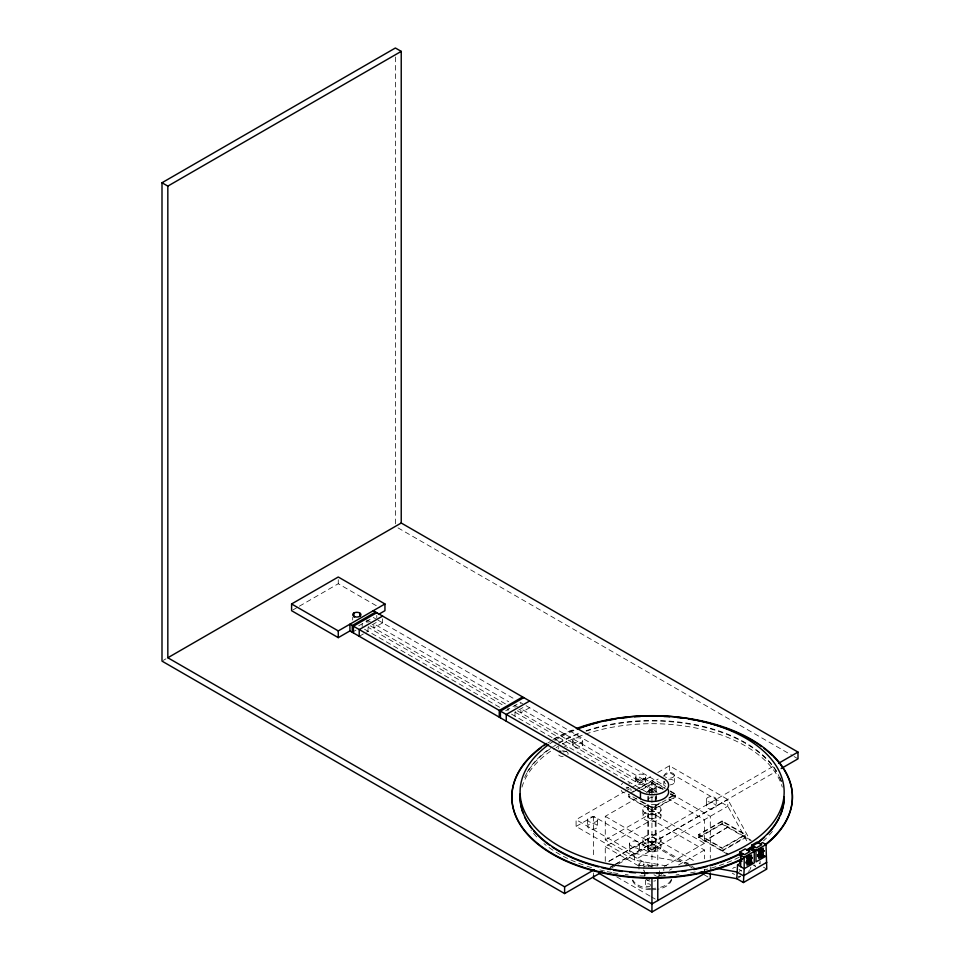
<?xml version="1.0" encoding="UTF-8"?>
<svg xmlns="http://www.w3.org/2000/svg" width="960" height="960" viewBox="0 0 960 960"><rect width="100%" height="100%" fill="white"/><g stroke="black" fill="none" stroke-linecap="round" stroke-linejoin="round"><path stroke-width="0.72" stroke-dasharray="4.8 3.6" d="M163.296 660.372L165.888 658.872M292.884 609.948L298.068 606.948M299.364 606.204L338.268 583.74L379.752 607.704M358.692 625.848L371.52 618.444M352.272 632.256L356.016 630.084M376.188 622.488L367.968 627.228L504.12 705.84M359.22 636.324L368.028 631.248L368.028 627.204M382.608 622.824L373.8 627.9L373.86 623.832L508.656 701.724M505.668 710.772L518.508 703.368L520.848 703.368M515.004 716.172L515.004 712.128L523.176 707.412M643.38 778.152L643.38 779.496L637.548 782.868L637.548 781.524L643.38 778.152L663.804 789.948M666.6 865.956L634.44 860.124L576.084 826.428L576.084 819.696L624.06 792M625.356 791.244L630.552 788.256M631.848 787.5L652.596 775.524M657.78 772.536L669.444 765.792L727.8 799.488L750.072 840.132M630.084 793.236L633.972 790.992M635.268 790.248L652.128 780.516L665.1 787.992M632.676 792.276L637.872 789.288M639.168 788.532L652.128 781.044L665.1 788.532M576.084 826.428L593.592 816.324L651.948 850.008L651.948 870.972M688.248 865.584L651.948 844.62L651.948 782.64L658.2 779.028M663.192 776.136L669.444 772.536L727.8 806.22L747.912 842.94M637.872 791.436L652.128 783.204M628.788 793.98L628.788 797.22L633.972 794.22M641.76 789.732L652.128 783.744L662.508 789.732M651.372 866.532L605.268 839.904L605.268 816.324L636.384 798.36M646.752 792.372L651.948 789.372L657.072 792.336M641.76 801.468L652.128 807.456L662.508 801.468M668.988 797.724L675.468 793.98L675.468 797.22L652.128 810.696L628.788 797.22M605.268 839.904L651.948 812.952L704.46 843.276L704.46 819.696L668.592 798.984M605.268 861.384L605.268 846.648L651.948 819.696L704.46 850.02L704.46 858.852M608.688 861.372L773.364 766.296M609.156 861.24L651.948 836.544L694.728 861.24M609.984 867.36L613.884 865.116M615.18 864.372L775.956 771.54M610.452 867.228L614.34 864.984M615.636 864.24L727.8 799.488L727.8 806.22L634.44 860.124L634.44 853.38L576.084 819.696M611.748 867.828L616.932 864.84M618.228 864.084L651.948 844.62M727.98 854.484L698.808 837.648L698.808 834.408L722.148 820.932L745.488 834.408L745.488 837.648L722.148 851.124L722.148 847.884L745.488 834.408M698.808 837.648L722.148 824.172L750.024 840.264M664.26 866.484L704.46 843.276M657.78 876.96L661.668 874.716M669.444 870.228L672.036 868.728M678.528 864.984L704.46 850.02M722.148 850.584L745.488 837.108M736.788 878.7L740.676 876.456M634.44 853.38L688.536 863.208M397.992 527.868L792.804 755.82M794.112 756.564L798 758.82M373.272 617.436L375.612 618.78M377.94 620.124L514.812 699.216M519.996 702.204L522.6 703.704M526.092 705.72L663.804 785.232A16.5 9.528 0 0 1 665.652 786.504M670.284 790.992L675.468 793.98M670.284 791.532L675.468 794.52L652.128 807.996L628.788 794.52M651.948 782.64L663.612 789.372M671.388 793.872L710.292 816.324L710.292 858.252M670.284 793.692L675.468 796.68L652.128 810.156L628.788 796.68M751.32 840.48L722.148 823.632L698.808 837.108L727.98 853.944M670.284 794.22L675.468 797.22M370.356 621.816L368.028 620.46L368.028 624.504M517.344 706.74L515.004 705.384L515.004 709.428M643.38 779.496L520.848 708.756L520.848 712.8L529.596 707.748L529.596 705.048M370.356 625.848L506.064 704.268M517.344 710.772L655.044 790.284L655.044 784.884A4.128 2.388 0 0 1 655.044 788.256A4.128 2.388 0 0 1 649.212 788.256L637.548 781.524M515.004 712.128L637.548 782.868M364.524 629.22L500.232 707.628M511.512 714.144L649.212 793.644L649.212 788.256M763.452 867.156L766.776 869.076M753.228 865.056L755.556 866.4A3.3 1.908 -60 0 1 754.872 864.888M698.808 834.408L722.148 847.884M739.02 869.448L741.36 870.792M732.216 873.144L734.556 874.488M605.268 816.324L690.372 865.464M691.644 866.196L694.212 867.684M689.544 866.34L692.136 867.828M703.812 874.572L710.292 878.316M605.268 846.648L639.852 866.616M653.94 874.74L656.496 876.228M616.788 876.888L650.088 896.112M651.372 896.844L655.212 899.064M760.128 861.192L760.128 863.88M722.148 820.932L722.148 824.172M716.232 799.26L716.232 805.992M710.292 867.228L710.292 870.228M706.356 799.704L706.356 806.448M704.46 869.172L704.46 873.6M664.908 776.472A4.956 2.856 0 0 1 668.7 772.5A4.956 2.856 0 0 1 674.364 775.644L674.364 782.376M669.444 765.792L669.444 772.536M663.804 781.188L663.804 785.232M663.816 868.008L663.816 870.708M661.02 809.712A9.072 5.244 0 0 1 647.22 814.068A9.072 5.244 0 0 1 647.592 804.984A9.072 5.244 0 0 1 661.02 809.712L661.02 816.456A9.072 5.244 0 0 1 647.22 820.8A9.072 5.244 0 0 1 647.592 811.728A9.072 5.244 0 0 1 661.02 816.456M661.02 840.036A9.072 5.244 0 0 1 647.22 844.38A9.072 5.244 0 0 1 647.592 835.308A9.072 5.244 0 0 1 661.02 840.036L661.02 846.768A9.072 5.244 0 0 1 647.22 851.124A9.072 5.244 0 0 1 647.592 842.052A9.072 5.244 0 0 1 661.02 846.768M659.364 875.616L659.364 870.228A7.428 4.284 0 0 1 659.112 871.332M657.78 846.648L657.78 865.8M656.256 786.576L656.256 791.964A4.128 2.388 0 0 0 652.128 789.588A4.128 2.388 0 0 0 648 791.964M656.256 794.52L656.256 798.564M656.064 796.536L656.064 849.396A4.128 2.388 0 0 1 649.8 851.376A4.128 2.388 0 0 1 649.968 847.248A4.128 2.388 0 0 1 656.064 849.396M655.248 796.524L655.248 849.384A3.3 1.908 0 0 1 650.22 850.968A3.3 1.908 0 0 1 650.364 847.668A3.3 1.908 0 0 1 655.248 849.384M652.128 780.516L652.128 783.744M652.128 807.456L652.128 810.696M648.648 796.428L648.648 849.3M647.82 796.416L647.82 849.288M645.708 776.976A4.956 2.856 0 0 1 638.28 779.448A4.956 2.856 0 0 1 638.28 774.492A4.956 2.856 0 0 1 645.708 776.976L645.708 781.716A4.956 2.856 0 0 1 638.28 784.164A4.956 2.856 0 0 1 638.28 779.22A4.956 2.856 0 0 1 645.708 781.692M645.624 879.864L645.624 885.252M644.52 875.616L644.52 870.228A7.428 4.284 0 0 0 644.772 871.332M643.896 863.988L643.896 870.732M642.864 809.46L642.864 816.204M642.864 839.784L642.864 846.516M639.372 844.068A4.956 2.856 0 0 1 631.656 846.216A4.956 2.856 0 0 1 632.28 841.284A4.956 2.856 0 0 1 639.372 844.068L639.372 850.8A4.956 2.856 0 0 1 631.656 852.96A4.956 2.856 0 0 1 632.28 848.016A4.956 2.856 0 0 1 639.372 850.8M638.988 864.336L638.988 871.068A2.472 1.428 0 0 1 639.492 870.024M635.796 776.976L635.796 781.716M629.496 843.648L629.496 850.38M597.54 819.696A4.956 2.856 0 0 1 590.112 822.168A4.956 2.856 0 0 1 590.112 817.224A4.956 2.856 0 0 1 597.54 819.696L597.54 826.428A4.956 2.856 0 0 1 590.112 828.912A4.956 2.856 0 0 1 590.112 823.956A4.956 2.856 0 0 1 597.54 826.428M593.592 816.324L593.592 858.252M593.592 872.928L593.592 875.616M587.64 819.696L587.64 826.428M582.684 740.592A4.956 2.856 0 0 1 575.256 743.064A4.956 2.856 0 0 1 575.256 738.12A4.956 2.856 0 0 1 582.684 740.592L582.684 745.308A4.956 2.856 0 0 1 575.256 747.78A4.956 2.856 0 0 1 575.256 742.836A4.956 2.856 0 0 1 582.684 745.308M572.784 740.592L572.784 745.308M508.008 708.084L508.008 710.772M395.388 57L395.388 524.868M382.608 618.78L382.56 622.848M376.776 615.408L376.776 618.108M366.852 619.788L366.852 622.488M362.184 623.832L362.184 626.532M352.692 617.364L352.692 620.064M338.268 579.696L338.268 583.74M566.652 751.032A4.956 2.856 0 0 1 563.148 751.872M558.192 749.016A4.956 2.856 0 0 1 558.864 747.588M564.432 746.256A4.956 2.856 0 0 1 565.62 746.532M566.652 746.988A4.956 2.856 0 0 1 567.432 747.588M565.62 751.248A4.956 2.856 0 0 1 567.936 754.464M563.148 756.588A4.956 2.856 0 0 1 558.192 753.732M561.864 750.972A4.956 2.856 0 0 1 564.432 750.972M630.456 788.688A4.956 2.856 0 0 1 630.948 790.848M624.888 792.876A4.956 2.856 0 0 1 621.384 789.372M626.16 787.248A4.956 2.856 0 0 1 628.644 787.632M628.644 787.872A4.956 2.856 0 0 1 626.16 788.256M621.384 784.656A4.956 2.856 0 0 1 622.668 783.372M628.644 782.916A4.956 2.856 0 0 1 629.664 783.372M750.792 867.252A3.3 1.908 -60 0 1 750.48 868.776M750.108 869.556A3.3 1.908 -60 0 1 749.628 870.264M749.064 870.852A3.3 1.908 -60 0 1 748.452 871.296M759.468 862.944A3.3 1.908 -60 0 1 759.228 863.724M739.104 871.392A3.3 1.908 -60 0 1 741.72 871.14M740.304 875.904A3.3 1.908 -60 0 1 738.048 876.516M732.708 868.62A3.3 1.908 -60 0 1 735.516 867.42M655.116 792.612A3.3 1.908 0 0 1 654.756 793.068M649.56 793.38A3.3 1.908 0 0 1 649.044 792.984M648.648 792.024A3.3 1.908 0 0 1 652.02 790.164A3.3 1.908 0 0 1 655.248 792.12M647.82 792.012A4.128 2.388 0 0 1 652.044 789.684A4.128 2.388 0 0 1 656.064 792.132M668.7 779.232A4.956 2.856 0 0 1 674.34 781.632A4.956 2.856 0 0 1 670.188 784.884M665.58 783.84A4.956 2.856 0 0 1 664.836 781.02M674.364 775.644A4.956 2.856 0 0 1 667.644 777.984M666.516 777.624A4.956 2.856 0 0 1 665.58 777.108M650.484 885.624A2.472 1.428 0 0 1 646.68 886.416A2.472 1.428 0 0 1 646.68 884.076A2.472 1.428 0 0 1 650.484 884.88M649.848 879.516A2.472 1.428 0 0 1 646.344 879.516M655.656 880.68A7.428 4.284 0 0 1 653.868 881.112M650.016 881.112A7.428 4.284 0 0 1 646.692 879.996M644.772 875.856A7.428 4.284 0 0 1 645.516 874.824M658.38 874.824A7.428 4.284 0 0 1 659.112 875.856M671.676 879.312A19.8 11.436 0 0 1 657.072 889.356M655.812 889.524A19.8 11.436 0 0 1 651.948 889.752M650.652 889.728A19.8 11.436 0 0 1 632.208 879.312M671.076 879.924A19.8 11.436 0 0 1 657.072 888.012M655.812 888.18A19.8 11.436 0 0 1 651.948 888.396M650.652 888.372A19.8 11.436 0 0 1 632.808 879.924M644.364 866.4A19.8 11.436 0 0 1 659.52 866.4M665.052 875.988A2.472 1.428 0 0 1 663.816 874.74M648.228 866.508A7.428 4.284 0 0 1 655.656 866.508M643.416 870.048A2.472 1.428 0 0 1 643.896 871.104M527.1 772.2A132.024 76.224 0 0 1 552.264 746.82M558.768 742.776A132.024 76.224 0 0 1 580.248 732.744M586.116 730.668A132.024 76.224 0 0 1 776.448 771.024M779.664 776.952A132.024 76.224 0 0 1 781.368 781.092M549.78 743.808A132.024 76.224 0 0 1 553.524 741.276M554.808 740.448A132.024 76.224 0 0 1 575.952 729.708M649.212 792.3A4.128 2.388 0 0 1 655.044 792.3M772.38 831.384A132.024 76.224 0 0 1 767.52 836.952M766.476 838.032A132.024 76.224 0 0 1 763.5 840.852M739.212 857.208A132.024 76.224 0 0 1 704.112 869.988M695.28 871.956A132.024 76.224 0 0 1 689.304 873.06M679.032 874.548A132.024 76.224 0 0 1 676.08 874.872M665.616 875.748A132.024 76.224 0 0 1 659.604 876.024M644.664 876.024A132.024 76.224 0 0 1 638.652 875.748M628.188 874.872A132.024 76.224 0 0 1 625.236 874.548M617.964 873.54A132.024 76.224 0 0 1 613.464 872.796M611.964 872.532A132.024 76.224 0 0 1 606.012 871.344M604.536 871.02A132.024 76.224 0 0 1 597.264 869.244M591.6 867.66A132.024 76.224 0 0 1 586.116 865.932M583.164 864.912A132.024 76.224 0 0 1 543.96 843.624M536.736 836.952A132.024 76.224 0 0 1 531 830.244M521.976 787.128A132.024 76.224 0 0 1 554.808 748.404M556.116 747.588A132.024 76.224 0 0 1 558.768 746.016M562.488 743.952A132.024 76.224 0 0 1 694.656 727.752A132.024 76.224 0 0 1 782.292 787.128M524.604 777.492A132.024 76.224 0 0 1 552.264 747.36M553.524 746.532A132.024 76.224 0 0 1 556.116 744.9M558.768 743.316A132.024 76.224 0 0 1 580.248 733.284M586.116 731.208A132.024 76.224 0 0 1 779.088 776.304M779.664 777.492A132.024 76.224 0 0 1 781.368 781.632M648.144 799.296A4.128 2.388 0 0 1 652.128 797.532A4.128 2.388 0 0 1 656.112 799.296M653.196 796.824A4.128 2.388 0 0 1 651.06 796.824M649.212 792.84A4.128 2.388 0 0 1 655.044 792.84M547.644 743.172A140.28 80.988 0 0 1 550.26 741.54M554.112 739.284A140.28 80.988 0 0 1 574.92 729.6M552.936 739.416A140.28 80.988 0 0 1 573.528 729.6M722.148 821.472L698.808 834.948L722.148 848.424L745.488 834.948L722.148 821.472M727.98 827.004L704.64 841.008L727.98 827.004M649.8 811.62A4.128 2.388 0 0 0 656.064 809.64A4.128 2.388 0 0 0 649.968 807.504A4.128 2.388 0 0 0 649.8 811.62M649.8 818.364A4.128 2.388 0 0 0 656.064 816.384A4.128 2.388 0 0 0 649.968 814.236A4.128 2.388 0 0 0 649.8 818.364M649.8 841.944A4.128 2.388 0 0 0 656.064 839.964A4.128 2.388 0 0 0 649.968 837.816A4.128 2.388 0 0 0 649.8 841.944M649.8 848.676A4.128 2.388 0 0 0 656.064 846.708A4.128 2.388 0 0 0 649.968 844.56A4.128 2.388 0 0 0 649.8 848.676M708.084 808.392A4.956 2.856 0 0 0 716.16 806.736A4.956 2.856 0 0 0 709.632 803.532A4.956 2.856 0 0 0 708.084 808.392M708.084 801.66A4.956 2.856 0 0 0 716.16 800.004A4.956 2.856 0 0 0 709.632 796.788A4.956 2.856 0 0 0 708.084 801.66M639.912 865.284A2.472 1.428 0 0 0 643.896 864.36A2.472 1.428 0 0 0 640.524 862.836A2.472 1.428 0 0 0 639.912 865.284"/><path stroke-width="1.44" d="M740.112 863.376L737.544 864.864L736.788 878.7L743.436 882.54L766.776 869.076L766.02 844.572L762.516 842.544L760.188 843.888M602.208 871.86L564.612 893.568L162 661.116L162 182.748L395.388 48L401.232 51.372L401.232 523.008L798 752.076L798 758.82L781.152 768.552M162 182.748L167.832 186.12L401.232 51.372M167.832 186.12L167.832 657.756L401.232 523.008M373.272 610.692L663.804 778.488A16.5 9.528 0 0 1 663.804 791.964A16.5 9.528 0 0 1 640.464 791.964L349.932 624.168L349.932 630.912L338.268 637.644L291.588 610.692L291.588 603.96L338.268 577.008L384.948 603.96L384.948 610.692L378.456 614.436M291.588 603.96L338.268 630.912L384.948 603.96M375.612 612.036L352.272 625.512L352.272 632.256M376.776 612.72L353.436 626.196L353.436 632.928M382.608 616.08L359.22 629.592L359.22 636.324M522.6 696.96L499.26 710.436L499.26 717.18M523.764 697.644L500.424 711.108L500.424 717.852M529.596 701.004L506.256 714.48L506.256 721.224M167.832 657.756L564.612 886.824L594.432 869.616M778.548 763.308L798 752.076M739.884 851.976L745.248 848.88L749.916 851.568L744.552 854.676L739.884 851.976L739.884 855.6L741.984 856.812M751.668 845.172L757.032 842.076L761.7 844.764L756.336 847.872L751.668 845.172L751.668 848.796M706.404 872.472L651.948 903.912L598.776 873.216M740.7 866.676L740.7 855.144L743.028 853.8M748.404 850.692L750.732 849.348L754.236 851.376L754.236 862.908L744.192 868.704L743.436 882.54M754.812 846.996L752.484 848.34L755.988 850.356L755.988 861.9L766.02 856.104M751.38 849.72L753.132 848.712M740.7 855.144L744.192 857.16L766.02 844.572M739.884 863.508L739.884 859.98L742.032 858.732M593.592 875.616L593.592 878.316L651.948 912L710.292 878.316L710.292 872.928M747.576 860.34L752.136 862.44L751.668 862.908L747.576 860.34L751.668 862.908M747.576 855.564L752.136 857.856L747.576 855.768M759.372 853.536L763.92 855.624L763.452 856.104L759.372 853.536L763.452 856.104M758.052 850.692L761.58 852.192L757.5 849.84M760.392 849.348L763.92 851.052L759.372 848.964M747.576 860.544L752.136 862.632M759.372 853.74L763.92 855.828M758.052 850.896L761.58 852.396L757.5 850.032M746.148 861.912L748.164 860.748L748.164 855.9M757.932 855.108L759.948 853.944L759.948 850.308M757.5 856.032L760.536 854.28L760.536 849.432M746.124 863.412L749.448 861.492L749.448 855.096M757.908 856.608L761.232 854.688L761.232 848.28M752.136 862.44L747 865.2L747 857.52L751.428 854.952L751.428 862.632M763.92 855.624L758.784 858.396L758.784 850.716L763.224 848.148L763.224 855.828M746.268 862.488L749.796 863.988L746.736 862.008M758.052 855.684L761.124 857.448L761.58 856.98M766.776 862.332L743.436 875.808L736.788 871.968L716.316 868.248M700.236 872.064L736.788 878.7M760.86 849.072L763.92 850.848M760.86 849.276L763.92 851.052M757.5 854.616L761.58 857.184M758.052 855.48L761.124 857.448M749.064 855.876L752.136 857.652M749.064 856.08L752.136 857.856M746.736 857.232L749.796 858.996L746.268 857.496M746.736 857.436L749.796 859.2L746.268 857.7M349.932 630.912L640.464 798.696A16.5 9.528 0 0 0 660.384 800.22A16.5 9.528 0 0 0 668.076 789.504M749.796 863.988L746.736 862.212L748.752 861.084L748.752 856.236M746.268 862.284L749.328 864.252M739.884 859.98L741.984 861.192M737.544 864.864L744.192 868.704L744.192 857.16M701.892 872.112L704.46 873.6M761.7 849.096L761.7 856.308M749.916 855.9L749.916 861.66M657.78 876.96L657.78 900.552M651.948 878.46L651.948 912M640.464 791.964L640.464 798.696M564.612 886.824L564.612 893.568M359.736 612.984L359.736 615.684A4.128 2.388 0 0 1 360.396 616.176M353.904 612.984L353.904 617.028M338.268 630.912L338.268 637.644M560.676 751.488A4.956 2.856 0 0 1 559.644 751.032M577.38 729.132A132.024 76.224 0 0 1 782.064 778.452A132.024 76.224 0 0 1 620.052 865.908A132.024 76.224 0 0 1 548.568 744.684M784.164 796.68A132.024 76.224 0 0 1 746.82 849.804M740.508 853.308A132.024 76.224 0 0 1 596.22 865.728A132.024 76.224 0 0 1 520.188 793.848M779.088 818.136A132.024 76.224 0 0 1 767.52 834.252M764.52 837.216A132.024 76.224 0 0 1 756.876 843.624M753.252 846.228A132.024 76.224 0 0 1 746.82 850.332M740.508 853.848A132.024 76.224 0 0 1 719.616 862.74M718.14 863.232A132.024 76.224 0 0 1 709.848 865.776M707.004 866.556A132.024 76.224 0 0 1 693.792 869.556M686.304 870.852A132.024 76.224 0 0 1 681.96 871.476M676.08 872.184A132.024 76.224 0 0 1 668.616 872.844M662.604 873.204A132.024 76.224 0 0 1 656.604 873.408M647.652 873.408A132.024 76.224 0 0 1 641.652 873.204M635.652 872.844A132.024 76.224 0 0 1 629.676 872.34M622.296 871.476A132.024 76.224 0 0 1 613.464 870.108M610.476 869.556A132.024 76.224 0 0 1 601.608 867.648M598.704 866.928A132.024 76.224 0 0 1 552.264 847.08M549.78 845.376A132.024 76.224 0 0 1 537.792 835.332M536.736 834.252A132.024 76.224 0 0 1 533.736 830.952M531.876 828.696A132.024 76.224 0 0 1 524.604 816.948M522.888 812.808A132.024 76.224 0 0 1 520.104 797.22M784.164 797.22A132.024 76.224 0 0 1 780.276 815.58M773.616 756.72A140.28 80.988 0 0 1 765.168 845.172M742.752 859.044A140.28 80.988 0 0 1 554.988 855.648A140.28 80.988 0 0 1 541.428 747.468M543.864 745.716A140.28 80.988 0 0 1 546.372 744.012M581.988 727.08A140.28 80.988 0 0 1 598.452 722.4M605.628 720.804A140.28 80.988 0 0 1 615.828 718.992M621.492 718.188A140.28 80.988 0 0 1 627.252 717.516M634.548 716.868A140.28 80.988 0 0 1 640.428 716.508M646.296 716.304A140.28 80.988 0 0 1 657.972 716.304M663.84 716.508A140.28 80.988 0 0 1 669.708 716.868M677.004 717.516A140.28 80.988 0 0 1 682.764 718.188M688.44 718.992A140.28 80.988 0 0 1 694.272 719.976M697.188 720.516A140.28 80.988 0 0 1 707.232 722.736M710.052 723.456A140.28 80.988 0 0 1 722.268 727.08M723.696 727.56A140.28 80.988 0 0 1 761.628 746.592M764.016 748.368A140.28 80.988 0 0 1 772.644 755.772M576.324 728.532A140.28 80.988 0 0 1 754.392 741.24A140.28 80.988 0 0 1 765.168 844.644M742.752 858.504A140.28 80.988 0 0 1 552.228 853.536A140.28 80.988 0 0 1 546.372 743.472M354.756 616.74A4.128 2.388 0 0 0 360.948 614.676A4.128 2.388 0 0 0 354.756 612.612A4.128 2.388 0 0 0 354.756 616.74"/></g></svg>
